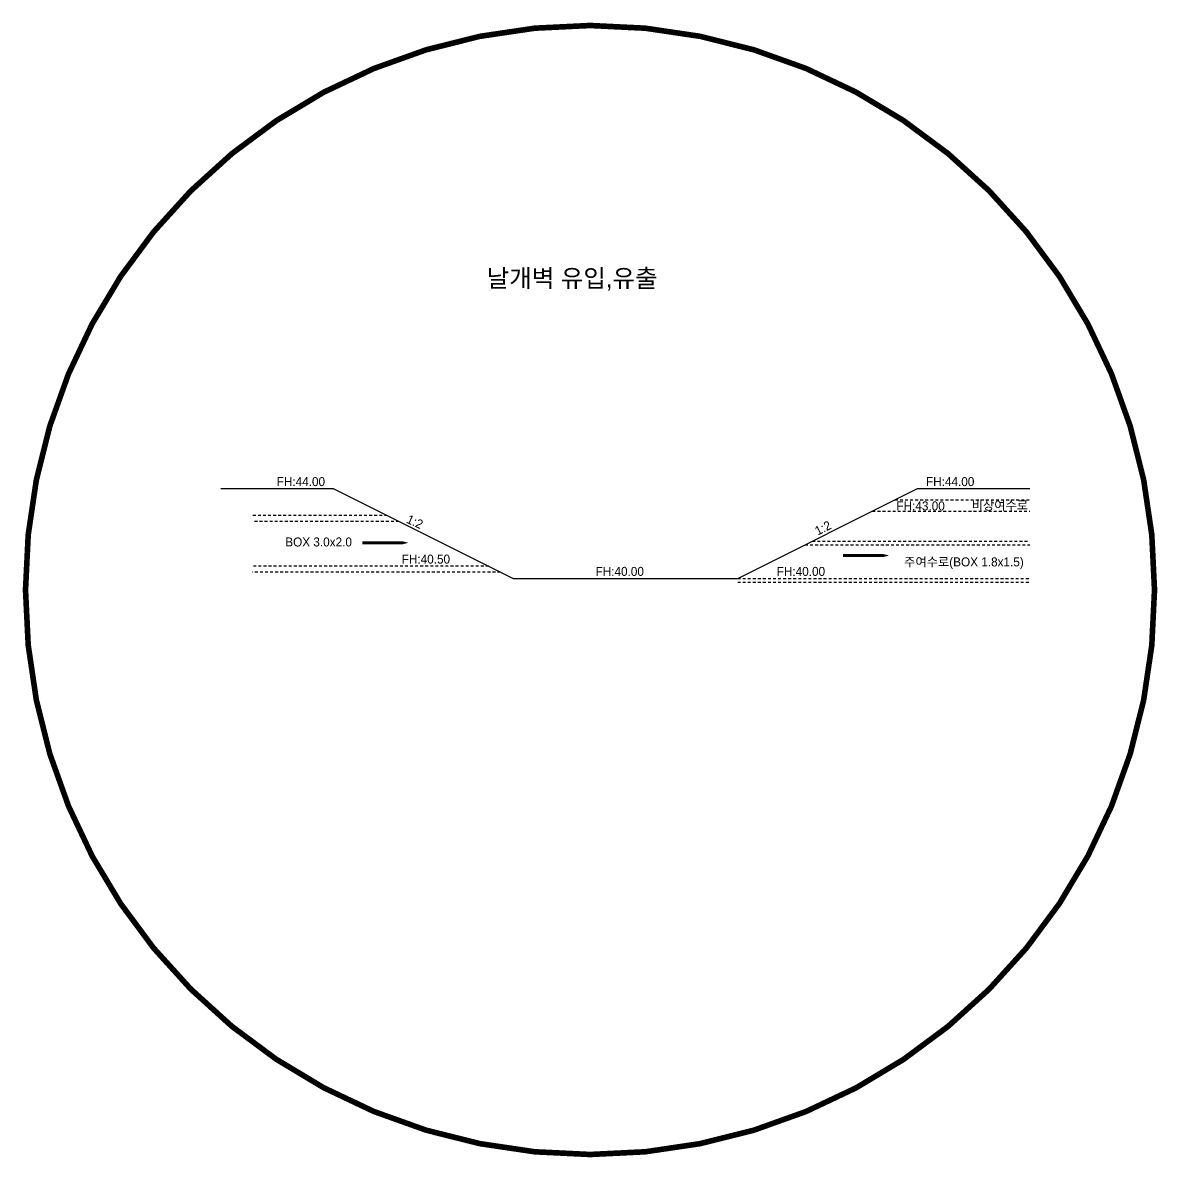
# Model space of a CAD drawing. Extents: x 230860 to 235519, y 342878 to 344985.
# Drawn here: x 230874.8 to 230925.3, y 342879.3 to 342929.8 of the extents above; entities that cross this region are included whole.
import ezdxf
from ezdxf.enums import TextEntityAlignment as Align

# ---------------------------------------------------------------- set-up
doc = ezdxf.new("R2010")
doc.units = 0
doc.linetypes.add('HIDDEN2', pattern=[0.1875, 0.125, -0.0625])
doc.layers.add('00.화살표', color=7, linetype='Continuous')
doc.layers.add('블럭명', color=7, linetype='Continuous', lineweight=0)
doc.styles.get("Standard").update_dxf_attribs({"font": 'Dotum.TTF'})

msp = doc.modelspace()

# ---------------------------------------------------------------- linework, layer by layer
for p, q in [((230883.669, 342909.059, 40.859), (230888.669, 342909.059, 40.859)), ((230888.669, 342909.059, 40.859), (230896.669, 342905.059, 40.859)), ((230906.669, 342905.059, 40.859), (230914.669, 342909.059, 40.859)), ((230914.669, 342909.059, 40.859), (230919.669, 342909.059, 40.859)), ((230896.669, 342905.059, 40.859), (230906.669, 342905.059, 40.859))]:
    msp.add_line(p, q)
at = {"color": 3, "linetype": 'HIDDEN2'}
for p, q in [((230913.669, 342908.559, 40.859), (230919.669, 342908.559, 40.859)), ((230891.069, 342907.859, 40.859), (230885.067, 342907.859, 40.859)), ((230912.669, 342908.059, 40.859), (230919.669, 342908.059, 40.859)), ((230891.589, 342907.599, 40.859), (230885.067, 342907.599, 40.859)), ((230909.989, 342906.719, 40.859), (230919.669, 342906.719, 40.859)), ((230909.669, 342906.559, 40.859), (230919.669, 342906.559, 40.859)), ((230895.589, 342905.599, 40.859), (230885.067, 342905.599, 40.859)), ((230896.109, 342905.339, 40.859), (230885.067, 342905.339, 40.859)), ((230906.669, 342905.059, 40.859), (230919.669, 342905.059, 40.859)), ((230906.669, 342904.899, 40.859), (230919.669, 342904.899, 40.859))]:
    msp.add_line(p, q, dxfattribs=at)
at = {"color": 1, "const_width": 0.25, "elevation": 40.859}
msp.add_lwpolyline([(230874.97, 342904.544, 1), (230925.22, 342904.544, 1)], format="xyb", close=True, dxfattribs=at)
at = {"layer": '00.화살표', "color": 5, "elevation": 40.859}
for points in [[(230889.958, 342906.645, 0.138, 0.138, 0), (230891.128, 342906.645, 0.461, 0, 0), (230892.008, 342906.645, 0, 0, 0)], [(230911.352, 342906.077, 0.138, 0.138, 0), (230912.521, 342906.077, 0.461, 0, 0), (230913.402, 342906.077, 0, 0, 0)]]:
    msp.add_lwpolyline(points, format="xyseb", dxfattribs=at)

# ---------------------------------------------------------------- texts
at = {"layer": '블럭명'}
for s, height, p in [('날개벽 유입,유출', 0.8, (230899.298, 342918.422, 40.859)), ('FH:44.00', 0.4, (230887.226, 342909.367, 40.859)), ('FH:44.00', 0.4, (230916.125, 342909.367, 40.859)), ('FH:43.00', 0.4, (230914.809, 342908.286, 40.859)), ('비상여수로', 0.4, (230918.339, 342908.315, 40.859)), ('BOX 3.0x2.0', 0.4, (230888.015, 342906.681, 40.859)), ('FH:40.50', 0.4, (230892.79, 342905.919, 40.859)), ('주여수로(BOX 1.8x1.5)', 0.4, (230916.739, 342905.794, 40.859)), ('FH:40.00', 0.4, (230901.418, 342905.371, 40.859)), ('FH:40.00', 0.4, (230909.482, 342905.371, 40.859))]:
    msp.add_text(s, height=height, dxfattribs=at).set_placement(p, align=Align.MIDDLE_CENTER)
for rotation, p in [(335.3883, (230892.299, 342907.581, 40.859)), (26.8803, (230910.465, 342907.306, 40.859))]:
    msp.add_text('1:2', height=0.4, rotation=rotation, dxfattribs=at).set_placement(p, align=Align.MIDDLE_CENTER)

doc.saveas('drawing.dxf')
